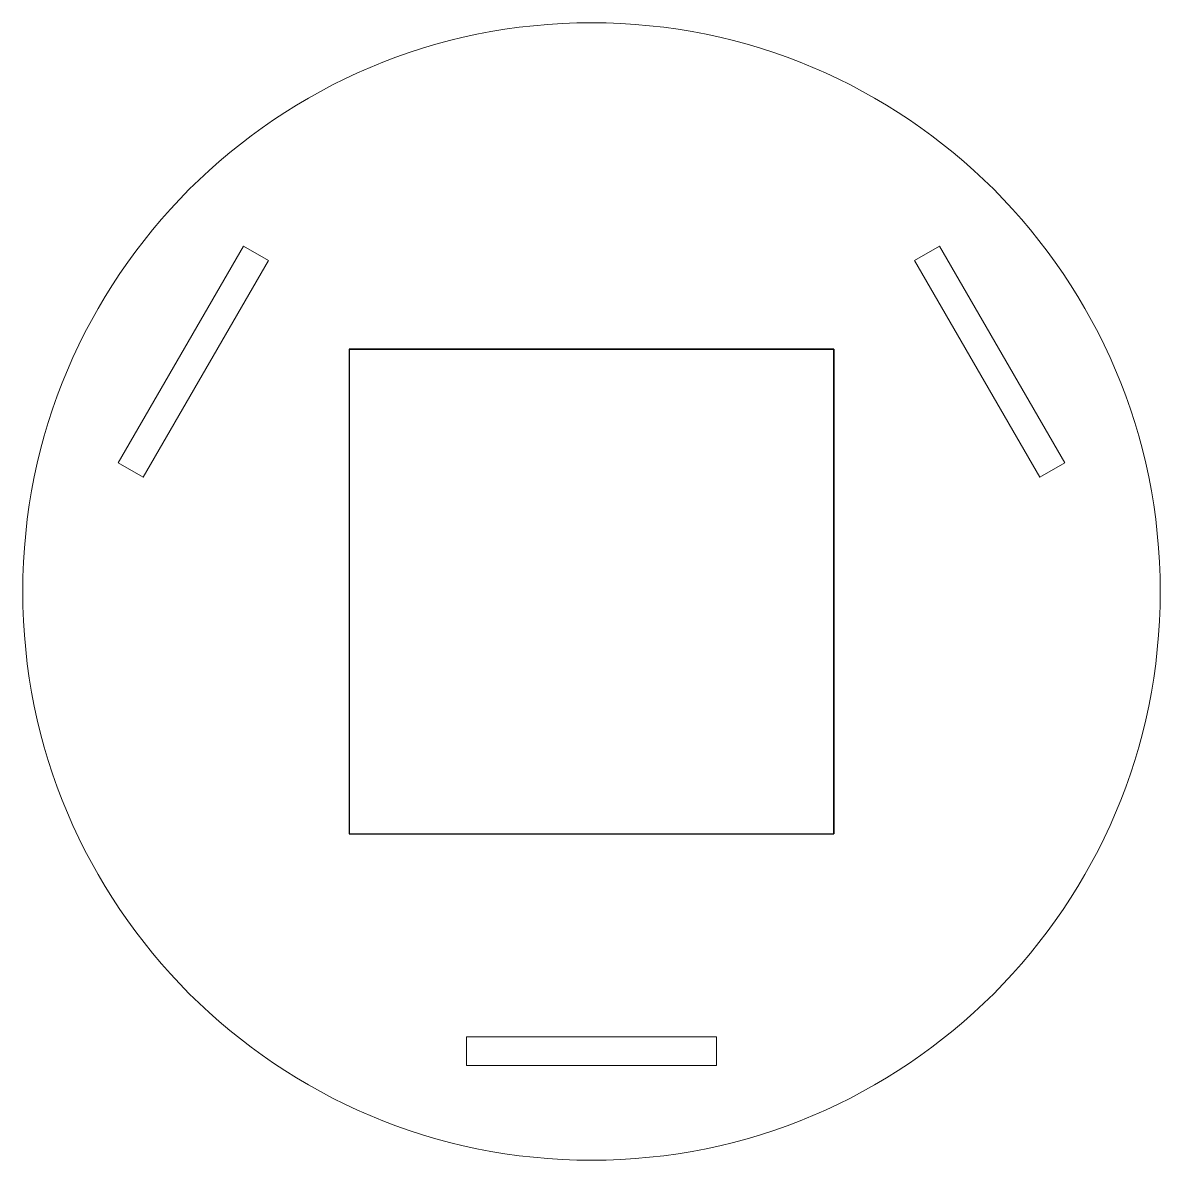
# Model space of a CAD drawing. Header units: millimetres. Extents: x -125 to 125, y -125 to 125.
import ezdxf

# ---------------------------------------------------------------- set-up
doc = ezdxf.new("R2010")
doc.units = ezdxf.units.MM

msp = doc.modelspace()

# ---------------------------------------------------------------- linework, layer by layer
at = {"color": 7, "linetype": 'Continuous', "lineweight": 0}
for p, q in [((-76.5, 75.92), (-104, 28.29)), ((-71, 72.75), (-76.5, 75.92)), ((76.5, 75.92), (71, 72.75)), ((104, 28.29), (76.5, 75.92)), ((-98.5, 25.11), (-71, 72.75)), ((71, 72.75), (98.5, 25.11)), ((-104, 28.29), (-98.5, 25.11)), ((98.5, 25.11), (104, 28.29)), ((27.5, -97.86), (-27.5, -97.86)), ((-27.5, -97.86), (-27.5, -104.21)), ((27.5, -104.21), (27.5, -97.86)), ((-27.5, -104.21), (27.5, -104.21))]:
    msp.add_line(p, q, dxfattribs=at)
at = {"color": 7, "linetype": 'Continuous', "lineweight": 25}
for p, q in [((-53.25, 53.25), (53.25, 53.25)), ((-53.25, 53.25), (-53.25, -53.25)), ((53.25, 53.25), (-53.25, 53.25)), ((-53.25, 53.25), (-53.25, -53.25)), ((53.25, 53.25), (53.25, -53.25)), ((53.25, -53.25), (53.25, 53.25)), ((-53.25, -53.25), (53.25, -53.25)), ((-53.25, -53.25), (53.25, -53.25))]:
    msp.add_line(p, q, dxfattribs=at)
at = {"color": 7, "linetype": 'Continuous', "lineweight": 0}
msp.add_circle((0, 0), 125, dxfattribs=at)

doc.saveas('drawing.dxf')
